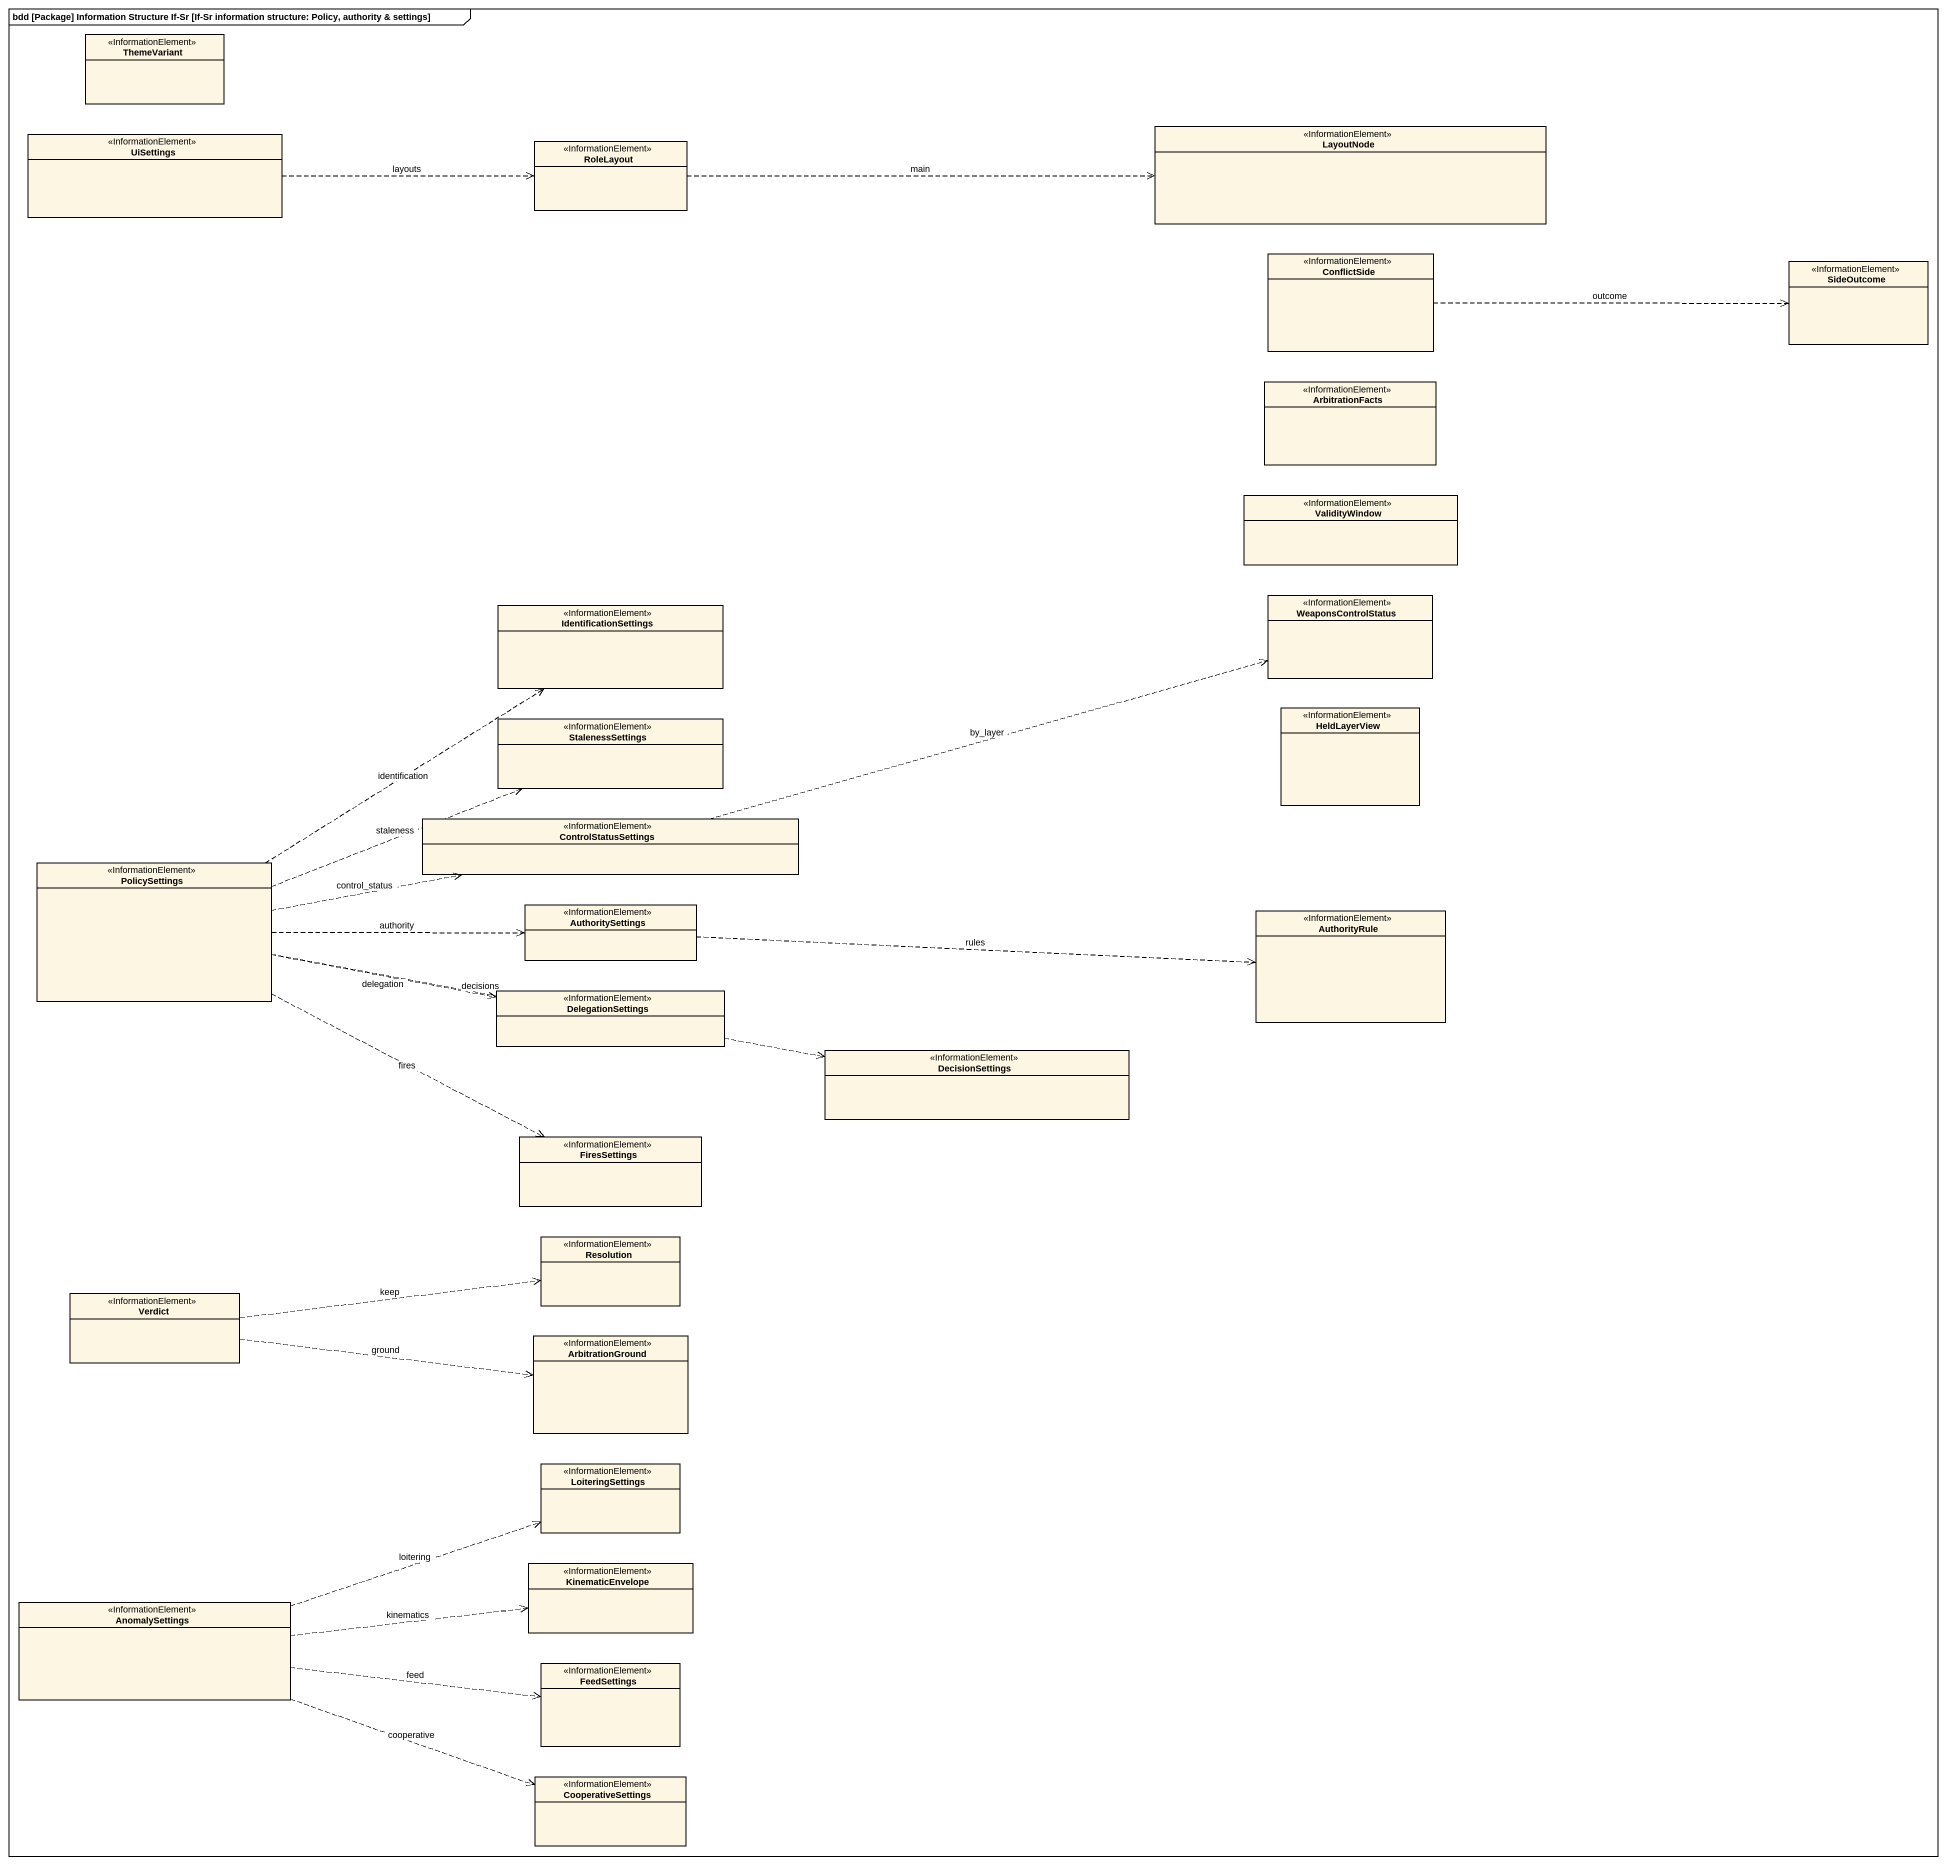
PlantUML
@startuml
mainframe bdd [Package] Information Structure If-Sr [If-Sr information structure: Policy, authority & settings]
hide circle
hide empty members
class ThemeVariant <<InformationElement>>
class LayoutNode <<InformationElement>>
class UiSettings <<InformationElement>>
class RoleLayout <<InformationElement>>
class ConflictSide <<InformationElement>>
class SideOutcome <<InformationElement>>
class ArbitrationFacts <<InformationElement>>
class ValidityWindow <<InformationElement>>
class WeaponsControlStatus <<InformationElement>>
class IdentificationSettings <<InformationElement>>
class HeldLayerView <<InformationElement>>
class StalenessSettings <<InformationElement>>
class ControlStatusSettings <<InformationElement>>
class PolicySettings <<InformationElement>>
class AuthoritySettings <<InformationElement>>
class AuthorityRule <<InformationElement>>
class DelegationSettings <<InformationElement>>
class DecisionSettings <<InformationElement>>
class FiresSettings <<InformationElement>>
class Resolution <<InformationElement>>
class Verdict <<InformationElement>>
class ArbitrationGround <<InformationElement>>
class LoiteringSettings <<InformationElement>>
class KinematicEnvelope <<InformationElement>>
class AnomalySettings <<InformationElement>>
class FeedSettings <<InformationElement>>
class CooperativeSettings <<InformationElement>>
UiSettings .right.> RoleLayout : layouts
RoleLayout .right.> LayoutNode : main
ConflictSide .right.> SideOutcome : outcome
ControlStatusSettings .right.> WeaponsControlStatus : by_layer
PolicySettings .up.> IdentificationSettings : identification
PolicySettings .right.> StalenessSettings : staleness
PolicySettings .right.> ControlStatusSettings : control_status
PolicySettings .right.> AuthoritySettings : authority
PolicySettings .right.> DelegationSettings : delegation
PolicySettings .right.> DecisionSettings : decisions
PolicySettings .right.> FiresSettings : fires
AuthoritySettings .right.> AuthorityRule : rules
Verdict .right.> Resolution : keep
Verdict .right.> ArbitrationGround : ground
AnomalySettings .right.> LoiteringSettings : loitering
AnomalySettings .right.> KinematicEnvelope : kinematics
AnomalySettings .right.> FeedSettings : feed
AnomalySettings .right.> CooperativeSettings : cooperative
@enduml
